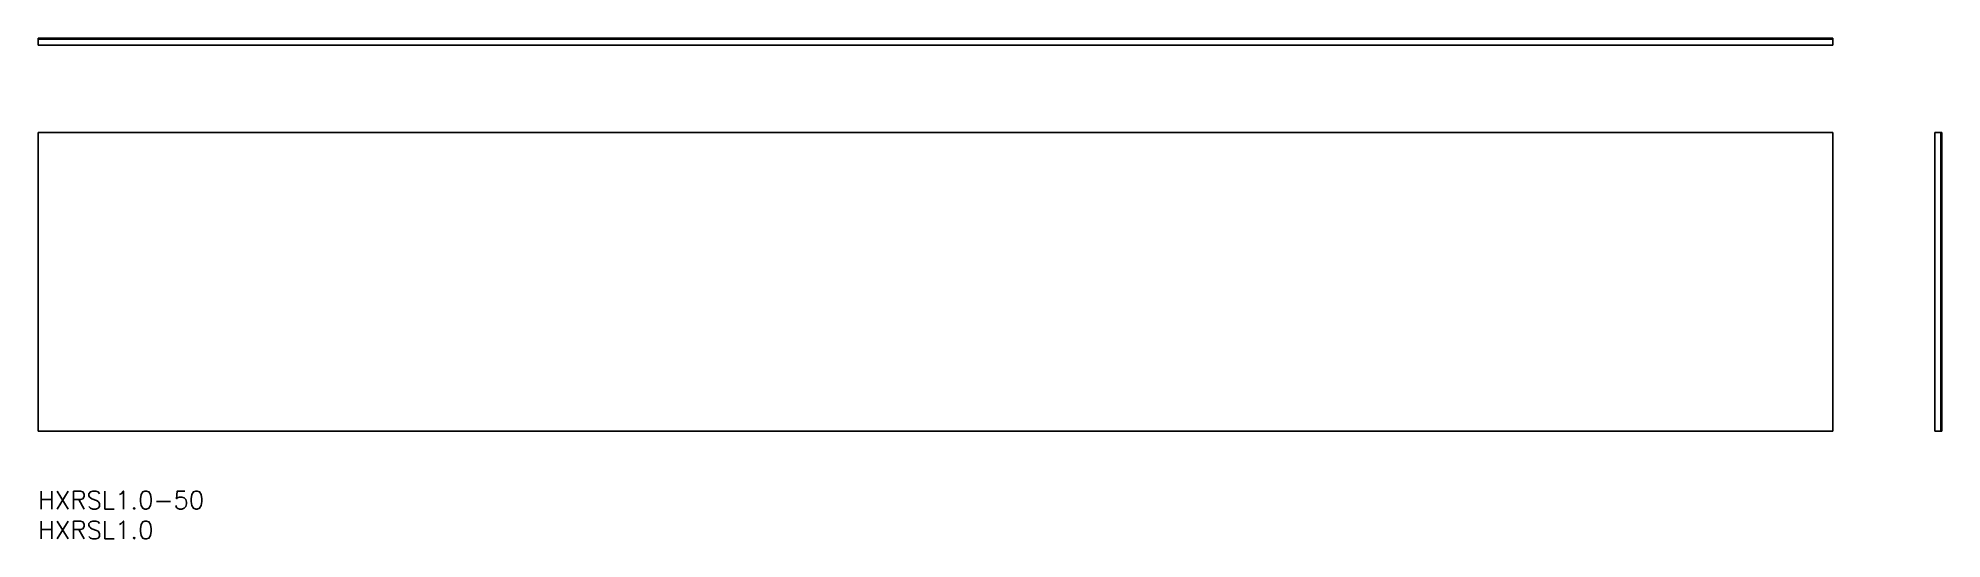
# Model space of a CAD drawing. Extents: x 0 to 318, y -8 to 76.
import ezdxf

# ---------------------------------------------------------------- set-up
doc = ezdxf.new("R2010")
doc.units = 0
doc.header["$LTSCALE"] = 0.5
doc.layers.add('MSM_CONTINUOUS', color=7, linetype='CONTINUOUS')
doc.layers.add('MSM_PART_NUMBER', color=7, linetype='CONTINUOUS')
doc.styles.get("Standard").update_dxf_attribs({"font": 'txt.shx', "height": 3, "bigfont": 'bigfont.shx'})

# ---------------------------------------------------------------- blocks, each defined once
blk = doc.blocks.new('*U10')
at = {"layer": 'MSM_PART_NUMBER'}
blk.add_text('HXRSL1.0-50', height=3, dxfattribs=at).set_placement((0, -3))
blk = doc.blocks.new('*U11')
at = {"layer": 'MSM_PART_NUMBER'}
blk.add_text('HXRSL1.0', height=3, dxfattribs=at).set_placement((0, -8))

msp = doc.modelspace()

# ---------------------------------------------------------------- linework, layer by layer
at = {"layer": 'MSM_CONTINUOUS'}
for p, q in [((0, 74.61), (0, 75.78)), ((300, 75.78), (0, 75.78)), ((300, 75.61), (0, 75.61)), ((300, 74.61), (0, 74.61)), ((300, 74.61), (300, 75.78)), ((0, 60), (0, 10)), ((0, 60), (300, 60)), ((300, 60), (300, 10)), ((317.08, 60), (318.25, 60)), ((317.08, 10), (317.08, 60)), ((318.08, 10), (318.08, 60)), ((318.25, 10), (318.25, 60)), ((0, 10), (300, 10)), ((317.08, 10), (318.25, 10))]:
    msp.add_line(p, q, dxfattribs=at)

# ---------------------------------------------------------------- block references
for name in ['*U10', '*U11']:
    msp.add_blockref(name, (0, 0), dxfattribs=at)

doc.saveas('drawing.dxf')
